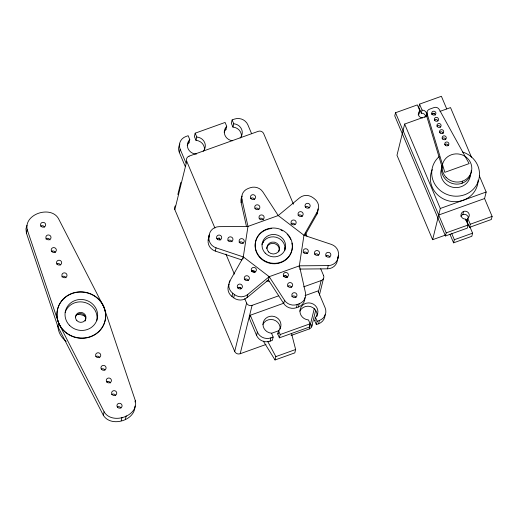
<?xml version="1.0" encoding="UTF-8"?>
<svg xmlns="http://www.w3.org/2000/svg" width="518" height="518" viewBox="0 0 518 518"><rect width="100%" height="100%" fill="white"/><g stroke="black" fill="none" stroke-linecap="round" stroke-linejoin="round"><path stroke-width="0.78" d="M241.906 259.958L215.248 251.068A10.412 9.823 13.8 0 1 208.171 240.151L209.266 234.887A10.412 9.823 13.8 0 1 219.172 226.657L247.973 226.405L278.224 215.553L299.631 197.785A10.412 9.823 13.8 0 1 312.963 197.675L314.672 198.983A10.412 9.823 13.8 0 1 317.463 211.441L316.666 214.679L304.759 235.696M208.171 240.151L209.266 234.887M242.987 258.916L247.973 226.405L241.964 199.495A10.412 9.823 13.8 0 1 248.219 188.468L250.226 187.749A10.412 9.823 13.8 0 1 262.917 191.977L278.224 215.553L303.962 235.263L331.378 244.405A10.412 9.823 13.8 0 1 338.461 255.322L337.367 260.586A10.412 9.823 13.8 0 1 327.46 268.816L299.456 269.062M299.132 267.126L303.962 235.263L317.463 211.441M337.367 260.586L337.665 258.56A10.412 9.823 13.8 0 0 337.749 257.763M134.945 406.034C135.334 420.629 110.8 427.829 103.283 415.171L57.88 326.644L26.418 233.119L27.247 229.746C23.575 214.076 50.738 205.16 58.45 218.544L103.853 307.07L135.321 400.602C138.992 416.271 111.83 425.187 104.112 411.797L58.709 323.271L27.247 229.746M57.88 326.644L58.709 323.271M103.283 415.171L104.112 411.797M185.224 166.42L179.351 152.506L180.16 149.203A10.412 9.823 13.8 0 1 185.884 136.519L188.138 135.71L189.769 139.569A9.02 8.508 13.8 0 0 188.118 148.776A9.02 8.508 13.8 0 0 196.419 154.086M187.199 145.441A9.02 8.508 13.8 0 1 188.953 142.871L189.769 139.569M121.186 420.707L122.015 417.333M177.855 194.509L180.827 182.42M266.012 344.464L240.197 353.729A4.209 3.969 13.8 0 1 234.686 351.457L174.838 209.628L186.72 161.253A4.209 3.969 13.8 0 1 189.096 156.177M232.465 140.767A9.02 8.508 13.8 0 1 224.896 135.12A9.02 8.508 13.8 0 1 226.716 126.308L225.084 122.449L195.182 133.178L194.367 136.487L195.998 140.346A9.02 8.508 13.8 0 1 204.487 149.87M125.362 419.211L126.185 415.837M195.998 140.346L196.808 137.037L195.182 133.178M134.984 401.949L135.321 400.602M224.145 132.187A9.02 8.508 13.8 0 1 225.9 129.617L226.716 126.308M251.606 133.683L247.895 124.896A10.412 9.823 13.8 0 0 234.376 119.114L232.129 119.923L231.313 123.226L232.945 127.085A9.02 8.508 13.8 0 1 241.433 136.616M232.945 127.085L233.754 123.783L232.129 119.923M215.248 251.068L216.045 247.831A10.412 9.823 13.8 0 1 208.968 236.914M246.49 226.567L241.168 202.739L241.964 199.495M229.487 282.737L229.966 280.795L243.46 256.973L269.205 276.683L284.505 300.259A10.412 9.823 13.8 0 0 297.202 304.487L299.21 303.768A10.412 9.823 13.8 0 0 305.465 292.741L299.449 265.831L269.205 276.683L247.798 294.451L247.002 297.688A10.412 9.823 13.8 0 1 233.67 297.798L231.96 296.49A10.412 9.823 13.8 0 1 229.17 284.032M231.96 296.49L232.757 293.253A10.412 9.823 13.8 0 1 229.966 280.795M233.67 297.798L234.46 294.561L232.757 293.253M234.712 351.444L246.594 303.069L244.716 298.614M240.197 353.729L252.078 305.355L278.652 295.817M283.754 303.224L250.272 315.242L249.456 318.551L256.565 335.392A10.412 9.823 13.8 0 0 270.085 341.168L272.339 340.365L273.148 337.056L271.523 333.197A9.02 8.508 13.8 0 1 263.351 322.073A9.02 8.508 13.8 0 1 276.424 317.385A9.02 8.508 13.8 0 1 278.567 330.672L280.193 334.531L279.383 337.833L309.285 327.104L310.094 323.802L308.469 319.943A9.02 8.508 13.8 0 1 300.298 308.819A9.02 8.508 13.8 0 1 313.371 304.124A9.02 8.508 13.8 0 1 315.514 317.411L317.139 321.27L316.33 324.579L318.583 323.769A10.412 9.823 13.8 0 0 325.064 314.724M247.002 297.688L268.408 279.921L269.205 276.683M256.565 335.392L257.381 332.083L250.272 315.242M270.085 341.168L270.901 337.865L273.148 337.056M304.888 297.597A10.412 9.823 13.8 0 1 298.413 307.006L296.406 307.724A10.412 9.823 13.8 0 1 283.709 303.496L284.505 300.259M279.383 337.833L277.752 333.974L278.567 330.672M291.53 333.579L295.636 349.508L294.813 352.868L275.039 359.965L275.867 356.604L267.651 341.317M296.406 307.724L297.202 304.487M298.413 307.006L299.21 303.768M291.064 335.476L309.291 328.936L314.271 308.65M318.298 292.269L321.173 280.562A4.209 3.969 13.8 0 0 323.562 275.453M311.609 326.858L315.695 310.23M319.405 295.111L323.491 278.483M316.33 324.579L314.698 320.72L315.514 317.411M327.46 268.816L328.257 265.579A10.412 9.823 13.8 0 0 338.163 257.349M318.583 323.769L319.392 320.461A10.412 9.823 13.8 0 0 325.116 307.776L318.007 290.935L305.063 295.577M337.665 258.56L338.461 255.322M422.494 117.955A4.163 3.93 13.8 0 1 419.871 110.858L417.359 104.908L395.519 112.749L394.748 115.87L445.461 235.968L467.307 228.127L468.071 225.013L465.559 219.062A4.163 3.93 13.8 0 1 461.117 214.109A4.163 3.93 13.8 0 1 467.385 211.856A4.163 3.93 13.8 0 1 467.741 218.279L466.977 221.393L469.489 227.344L491.336 219.502L492.1 216.388L484.57 198.549L486.175 192.016L479.292 175.725M427.214 115.961L404.649 124.055L396.982 155.27L432.627 239.698L445.415 235.107M446.723 108.922L441.394 96.29L419.548 104.124L418.777 107.245L421.289 113.196A4.163 3.93 13.8 0 1 425.822 116.815M419.871 110.858L419.107 113.979A4.163 3.93 13.8 0 0 418.207 114.899M421.289 113.196L422.06 110.075L419.548 104.124M442.476 164.562L441.964 166.647L426.631 115.935L427.143 113.85A4.163 3.93 13.8 0 1 429.577 109.168L434.039 107.563A4.163 3.93 13.8 0 1 439.264 109.505L469.12 163.604L444.82 172.326L427.143 113.85M432.627 239.698L440.3 208.482L404.649 124.055M445.461 235.968L446.225 232.847L395.519 112.749M462.037 183.249L462.548 181.171M469.858 226.703L472.591 233.171L471.82 236.286L453.58 242.832L454.344 239.717L451.612 233.249M462.833 214.549L463.597 211.435M469.489 227.344L470.253 224.229L467.741 218.279M26.949 225.336L25.965 228.814L26.418 233.119M189.083 156.151L258.171 131.358A4.209 3.969 13.8 0 1 263.688 133.638L293.441 204.183M431.727 114.342L434.731 113.261M439.996 111.37L450.524 107.595L471.477 157.213M440.3 208.482L486.175 192.016M438.694 215.015L484.57 198.549M465.3 220.059L466.822 219.509L467.43 220.946M446.225 232.847L468.071 225.013M470.253 224.229L492.1 216.388M303.71 286.83L321.173 280.562M454.344 239.717L472.591 233.171M271.51 333.301L279.124 330.575M280.193 334.531L310.094 323.802M317.139 321.27L319.392 320.461M275.867 356.604L295.636 349.508M299.449 265.831L328.257 265.579M216.045 247.831L243.46 256.973M268.408 279.921L283.709 303.496M263.345 341.135L275.039 359.965M449.935 234.207L453.58 242.832M305.665 233.139L306.921 236.111M320.713 268.777L323.536 275.459M225.356 128.328L225.9 129.617M188.41 141.589L188.953 142.871M186.72 161.253L214.931 228.082M219.01 237.73L219.949 239.957M225.906 254.066L234.369 274.113M240.015 287.477L240.637 288.966M180.16 149.203L186.04 163.112M478.153 180.186A23.97 22.611 13.8 0 1 449.21 201.036A23.97 22.611 13.8 0 1 432.252 169.587M422.06 110.075A4.163 3.93 13.8 0 1 424.695 117.392M467.676 220.733A4.163 3.93 13.8 0 1 466.977 221.393M460.755 216.246A4.163 3.93 13.8 0 1 468.525 218.02M462.6 152.007A23.97 22.611 13.8 0 1 476.942 184.285A23.97 22.611 13.8 0 1 441.368 191.369A23.97 22.611 13.8 0 1 439.109 156.676M470.454 173.783A14.892 14.044 13.8 0 1 452.713 187.257A14.892 14.044 13.8 0 1 441.938 167.67M471.302 170.318A14.892 14.044 13.8 0 1 453.988 183.877A14.892 14.044 13.8 0 1 442.476 164.951M426.631 115.935A4.163 3.93 13.8 0 1 427.078 112.794M444.735 144.69A2.085 1.962 13.8 0 1 448.342 145.668M442.139 138.539A2.085 1.962 13.8 0 1 445.745 139.517M439.536 132.381A2.085 1.962 13.8 0 1 443.149 133.366M436.939 126.23A2.085 1.962 13.8 0 1 440.553 127.208M434.343 120.079A2.085 1.962 13.8 0 1 437.956 121.057M431.747 113.928A2.085 1.962 13.8 0 1 435.385 115.093M311.888 324.527A4.209 3.969 13.8 0 1 309.278 328.911M174.812 209.641A4.209 3.969 13.8 0 1 175.311 205.905M252.072 305.329A4.209 3.969 13.8 0 1 246.568 303.082M287.451 276.554A26.483 24.981 13.8 0 1 285.917 277.57M269.412 281.352A26.483 24.981 13.8 0 1 266.757 280.983M285.975 275.492A26.483 24.981 13.8 0 1 283.845 276.599M254.597 272.591A26.483 24.981 13.8 0 1 252.674 270.81M262.173 243.777A12.225 11.532 13.8 0 1 263.597 241.874M284.79 247.623A12.225 11.532 13.8 0 1 284.965 248.724M270.901 337.865A10.412 9.823 13.8 0 1 257.381 332.083M315.125 320.266A9.02 8.508 13.8 0 1 314.698 320.72M299.838 311.195A9.02 8.508 13.8 0 1 310.619 306.604A9.02 8.508 13.8 0 1 316.99 316.356M278.567 333.035A9.02 8.508 13.8 0 1 277.752 333.974M262.891 324.456A9.02 8.508 13.8 0 1 273.362 319.774A9.02 8.508 13.8 0 1 280.121 329.001M179.351 152.506A10.412 9.823 13.8 0 1 179.882 144.062M196.808 137.037A9.02 8.508 13.8 0 1 204.61 142.398A9.02 8.508 13.8 0 1 203.173 151.275M233.754 123.783A9.02 8.508 13.8 0 1 241.556 129.137A9.02 8.508 13.8 0 1 240.119 138.021M317.799 208.916A10.412 9.823 13.8 0 1 316.666 214.679M247.798 294.451A10.412 9.823 13.8 0 1 234.46 294.561M241.168 202.739A10.412 9.823 13.8 0 1 242.152 196.089M208.469 238.125A10.412 9.823 13.8 0 1 209.531 234.991M291.938 243.046A18.661 17.599 13.8 0 1 276.858 263.604A18.661 17.599 13.8 0 1 255.29 248.077A18.661 17.599 13.8 0 1 271.743 228.509M280.963 230.044A18.661 17.599 13.8 0 1 282.699 230.886M287.173 234.272A18.661 17.599 13.8 0 1 290.74 239.439M261.972 244.457A11.83 11.156 13.8 0 1 276.113 237.238A11.83 11.156 13.8 0 1 284.816 250.479M266.634 248.64A6.333 5.97 13.8 0 1 274.456 243.583A6.333 5.97 13.8 0 1 278.729 251.839M237.516 287.717A2.584 2.435 13.8 0 1 241.375 288.772M244.321 279.526A2.584 2.435 13.8 0 1 248.368 280.432M251.321 271.186A2.584 2.435 13.8 0 1 255.368 272.099M216.789 238.733A2.584 2.435 13.8 0 1 220.772 239.976M227.855 240.676A2.584 2.435 13.8 0 1 232.038 241.757M239.122 242.456A2.584 2.435 13.8 0 1 243.207 243.305M250.447 198.536A2.584 2.435 13.8 0 1 254.61 199.495M254.914 208.501A2.584 2.435 13.8 0 1 258.883 209.609M259.188 218.622A2.584 2.435 13.8 0 1 263.235 219.943M305.283 206.967A2.584 2.435 13.8 0 1 309.136 208.022M298.096 215.443A2.584 2.435 13.8 0 1 302.24 216.589M290.928 223.938A2.584 2.435 13.8 0 1 295.027 224.475M325.738 256.157A2.584 2.435 13.8 0 1 329.921 257.239M314.672 254.215A2.584 2.435 13.8 0 1 318.551 255.225M303.198 252.59A2.584 2.435 13.8 0 1 307.381 253.678M283.288 276.314A2.584 2.435 13.8 0 1 287.529 277.48M287.749 286.279A2.584 2.435 13.8 0 1 291.628 287.186M291.835 296.549A2.584 2.435 13.8 0 1 295.998 297.507M66.239 341.375A20.83 19.645 13.8 0 1 57.906 326.165M77.376 314.497A12.082 11.396 13.8 0 1 85.515 316.679M65.145 312.419A16.369 15.443 13.8 0 1 84.712 302.434A16.369 15.443 13.8 0 1 96.762 320.752M75.414 316.951A5.29 4.992 13.8 0 1 82.511 313.986A5.29 4.992 13.8 0 1 85.075 321.082M95.772 356.611A2.584 2.435 13.8 0 1 99.741 357.718M101.301 369.107A2.584 2.435 13.8 0 1 104.979 370.143M106.436 381.87A2.584 2.435 13.8 0 1 110.405 382.977M117.301 406.999A2.584 2.435 13.8 0 1 120.979 408.035M111.577 394.651A2.584 2.435 13.8 0 1 115.643 395.409M56.695 264.063A2.584 2.435 13.8 0 1 60.574 264.97M61.836 276.845A2.584 2.435 13.8 0 1 66 277.803M51.36 251.431A2.584 2.435 13.8 0 1 55.335 252.544M45.837 238.953A2.584 2.435 13.8 0 1 50 239.912M40.695 226.172A2.584 2.435 13.8 0 1 44.574 227.078M446.108 177.292A14.892 14.044 13.8 0 0 471.166 172.455A14.892 14.044 13.8 0 0 453.638 154.15A14.892 14.044 13.8 0 0 446.108 177.292M445.305 145.234A2.085 1.962 13.8 0 0 448.808 144.554A2.085 1.962 13.8 0 0 446.354 141.997A2.085 1.962 13.8 0 0 445.305 145.234M442.709 139.083A2.085 1.962 13.8 0 0 446.212 138.403A2.085 1.962 13.8 0 0 443.758 135.845A2.085 1.962 13.8 0 0 442.709 139.083M440.106 132.932A2.085 1.962 13.8 0 0 443.615 132.252A2.085 1.962 13.8 0 0 441.161 129.694A2.085 1.962 13.8 0 0 440.106 132.932M437.509 126.774A2.085 1.962 13.8 0 0 441.012 126.101A2.085 1.962 13.8 0 0 438.565 123.537A2.085 1.962 13.8 0 0 437.509 126.774M434.913 120.623A2.085 1.962 13.8 0 0 438.416 119.949A2.085 1.962 13.8 0 0 435.962 117.385A2.085 1.962 13.8 0 0 434.913 120.623M432.316 114.472A2.085 1.962 13.8 0 0 435.819 113.792A2.085 1.962 13.8 0 0 433.365 111.234A2.085 1.962 13.8 0 0 432.316 114.472M260.211 257.362A18.661 17.599 13.8 0 0 291.608 251.301A18.661 17.599 13.8 0 0 269.645 228.36A18.661 17.599 13.8 0 0 260.211 257.362M265.197 253.082A11.83 11.156 13.8 0 0 285.101 249.242A11.83 11.156 13.8 0 0 271.173 234.699A11.83 11.156 13.8 0 0 265.197 253.082M268.628 251.988A6.333 5.97 13.8 0 0 279.28 249.929A6.333 5.97 13.8 0 0 271.827 242.146A6.333 5.97 13.8 0 0 268.628 251.988M237.969 288.131A2.584 2.435 13.8 0 0 242.301 287.244A2.584 2.435 13.8 0 0 239.225 284.104A2.584 2.435 13.8 0 0 237.969 288.131M244.962 279.798A2.584 2.435 13.8 0 0 249.294 278.911A2.584 2.435 13.8 0 0 246.218 275.764A2.584 2.435 13.8 0 0 244.962 279.798M251.962 271.458A2.584 2.435 13.8 0 0 256.293 270.571A2.584 2.435 13.8 0 0 253.218 267.43A2.584 2.435 13.8 0 0 251.962 271.458M217.379 239.225A2.584 2.435 13.8 0 0 221.646 238.105A2.584 2.435 13.8 0 0 218.389 235.127A2.584 2.435 13.8 0 0 217.379 239.225M228.645 241.006A2.584 2.435 13.8 0 0 232.912 239.886A2.584 2.435 13.8 0 0 229.655 236.914A2.584 2.435 13.8 0 0 228.645 241.006M239.918 242.787A2.584 2.435 13.8 0 0 244.185 241.666A2.584 2.435 13.8 0 0 240.928 238.694A2.584 2.435 13.8 0 0 239.918 242.787M251.139 198.731A2.584 2.435 13.8 0 0 255.484 197.889A2.584 2.435 13.8 0 0 252.441 194.716A2.584 2.435 13.8 0 0 251.139 198.731M255.413 208.845A2.584 2.435 13.8 0 0 259.758 208.009A2.584 2.435 13.8 0 0 256.714 204.83A2.584 2.435 13.8 0 0 255.413 208.845M259.68 218.965A2.584 2.435 13.8 0 0 264.031 218.13A2.584 2.435 13.8 0 0 260.988 214.951A2.584 2.435 13.8 0 0 259.68 218.965M305.73 207.381A2.584 2.435 13.8 0 0 310.068 206.494A2.584 2.435 13.8 0 0 306.986 203.354A2.584 2.435 13.8 0 0 305.73 207.381M298.737 215.721A2.584 2.435 13.8 0 0 303.069 214.828A2.584 2.435 13.8 0 0 299.993 211.687A2.584 2.435 13.8 0 0 298.737 215.721M291.738 224.054A2.584 2.435 13.8 0 0 296.076 223.167A2.584 2.435 13.8 0 0 292.994 220.027A2.584 2.435 13.8 0 0 291.738 224.054M326.528 256.488A2.584 2.435 13.8 0 0 330.795 255.368A2.584 2.435 13.8 0 0 327.538 252.395A2.584 2.435 13.8 0 0 326.528 256.488M315.261 254.707A2.584 2.435 13.8 0 0 319.528 253.587A2.584 2.435 13.8 0 0 316.271 250.608A2.584 2.435 13.8 0 0 315.261 254.707M303.988 252.926A2.584 2.435 13.8 0 0 308.255 251.806A2.584 2.435 13.8 0 0 305.005 248.828A2.584 2.435 13.8 0 0 303.988 252.926M283.974 276.502A2.584 2.435 13.8 0 0 288.319 275.667A2.584 2.435 13.8 0 0 285.282 272.494A2.584 2.435 13.8 0 0 283.974 276.502M288.248 286.622A2.584 2.435 13.8 0 0 292.592 285.787A2.584 2.435 13.8 0 0 289.556 282.608A2.584 2.435 13.8 0 0 288.248 286.622M292.521 296.743A2.584 2.435 13.8 0 0 296.866 295.901A2.584 2.435 13.8 0 0 293.829 292.728A2.584 2.435 13.8 0 0 292.521 296.743M63.455 330.458A24.43 23.045 13.8 0 0 104.565 322.552A24.43 23.045 13.8 0 0 75.829 292.502A24.43 23.045 13.8 0 0 63.455 330.458M63.52 330.257A24.43 23.045 13.8 0 0 104.623 322.319A24.43 23.045 13.8 0 0 75.861 292.288A24.43 23.045 13.8 0 0 63.52 330.257M69.399 325.213A16.369 15.443 13.8 0 0 96.944 319.891A16.369 15.443 13.8 0 0 77.668 299.767A16.369 15.443 13.8 0 0 69.399 325.213M76.891 320.668A5.29 4.992 13.8 0 0 85.787 318.952A5.29 4.992 13.8 0 0 79.565 312.445A5.29 4.992 13.8 0 0 76.891 320.668M96.303 356.818A2.584 2.435 13.8 0 0 100.647 355.976A2.584 2.435 13.8 0 0 97.604 352.803A2.584 2.435 13.8 0 0 96.303 356.818M101.632 369.451A2.584 2.435 13.8 0 0 105.976 368.609A2.584 2.435 13.8 0 0 102.94 365.436A2.584 2.435 13.8 0 0 101.632 369.451M106.967 382.077A2.584 2.435 13.8 0 0 111.312 381.242A2.584 2.435 13.8 0 0 108.268 378.062A2.584 2.435 13.8 0 0 106.967 382.077M117.631 407.342A2.584 2.435 13.8 0 0 121.976 406.5A2.584 2.435 13.8 0 0 118.939 403.328A2.584 2.435 13.8 0 0 117.631 407.342M112.302 394.71A2.584 2.435 13.8 0 0 116.647 393.868A2.584 2.435 13.8 0 0 113.604 390.695A2.584 2.435 13.8 0 0 112.302 394.71M57.226 264.271A2.584 2.435 13.8 0 0 61.571 263.435A2.584 2.435 13.8 0 0 58.534 260.263A2.584 2.435 13.8 0 0 57.226 264.271M62.561 276.903A2.584 2.435 13.8 0 0 66.906 276.068A2.584 2.435 13.8 0 0 63.863 272.889A2.584 2.435 13.8 0 0 62.561 276.903M51.891 251.644A2.584 2.435 13.8 0 0 56.242 250.803A2.584 2.435 13.8 0 0 53.199 247.63A2.584 2.435 13.8 0 0 51.891 251.644M46.562 239.012A2.584 2.435 13.8 0 0 50.906 238.176A2.584 2.435 13.8 0 0 47.863 234.997A2.584 2.435 13.8 0 0 46.562 239.012M41.226 226.385A2.584 2.435 13.8 0 0 45.571 225.544A2.584 2.435 13.8 0 0 42.534 222.371A2.584 2.435 13.8 0 0 41.226 226.385"/></g></svg>
